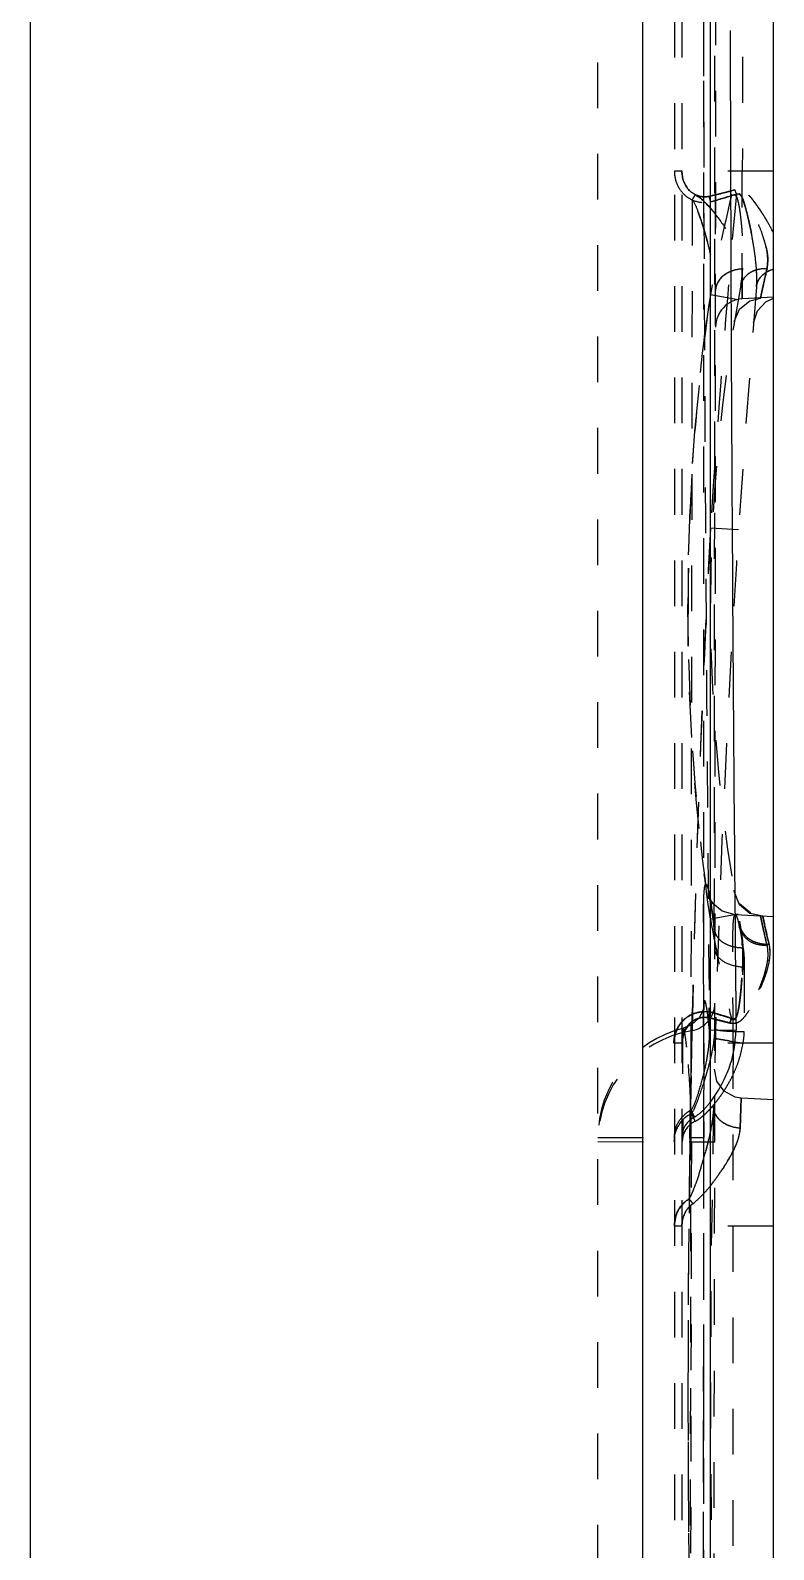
# Model space of a CAD drawing. Header units: millimetres. Extents: x 309 to 11345, y -1340 to 1318.
# Drawn here: x 10460.2 to 10486.8, y -451.2 to -396.9 of the extents above; entities that cross this region are included whole.
import ezdxf

# ---------------------------------------------------------------- set-up
doc = ezdxf.new("R2010")
doc.units = ezdxf.units.MM
doc.header["$LTSCALE"] = 16.335
doc.linetypes.add('HIDDEN', pattern=[0.2, 0.1, -0.1])
doc.layers.get('0').update_dxf_attribs({"linetype": 'CONTINUOUS'})
doc.layers.add('DEFAULT_2', color=8, linetype='HIDDEN')

msp = doc.modelspace()

# ---------------------------------------------------------------- linework, layer by layer
at = {"color": 7, "linetype": 'Continuous'}
for p, q in [((10482.11, -359.801), (10482.11, -644.179)), ((10484.551, -469.508), (10484.551, -362.762)), ((10486.804, -631.838), (10486.804, -372.142)), ((10460.219, -629.255), (10460.219, -374.725)), ((10485.459, -432.648), (10484.551, -432.656))]:
    msp.add_line(p, q, dxfattribs=at)
msp.add_arc((15150.999, -387.303), 4665.76, 180.118037, 180.556844, dxfattribs=at)
msp.add_open_spline([(10484.54, -435.216), (10484.68, -435.033), (10484.932, -434.643), (10485.227, -434.014), (10485.413, -433.341), (10485.444, -432.879), (10485.459, -432.648)], degree=3, knots=[0, 0, 0, 0, 0.249795, 0.499856, 0.749556, 1, 1, 1, 1], dxfattribs=at)
at = {"layer": 'DEFAULT_2', "color": 8, "linetype": 'HIDDEN'}
for p, q in [((10484.294, -369.322), (10484.294, -432.545)), ((10480.521, -631.649), (10480.521, -372.331)), ((10483.253, -376.654), (10483.253, -487.41)), ((10483.523, -376.654), (10483.523, -487.41)), ((10485.688, -391.332), (10485.684, -401.943)), ((10486.804, -401.943), (10483.253, -401.943)), ((10484.73, -407.471), (10484.729, -401.942)), ((10485.681, -406.515), (10485.684, -401.943)), ((10484.491, -402.849), (10484.543, -403.045)), ((10485.243, -402.664), (10485.295, -402.821)), ((10485.47, -402.761), (10485.417, -402.614)), ((10483.89, -402.974), (10483.739, -501.987)), ((10485.681, -405.441), (10485.681, -406.515)), ((10485.681, -405.444), (10485.681, -406.509)), ((10485.533, -406.55), (10484.543, -406.371)), ((10485.584, -406.884), (10485.949, -406.581)), ((10486.804, -406.456), (10485.681, -406.515)), ((10485.949, -406.581), (10486.337, -406.481)), ((10486.221, -406.939), (10486.529, -406.613)), ((10486.346, -406.436), (10486.337, -406.481)), ((10486.346, -406.436), (10486.337, -406.481)), ((10486.346, -406.436), (10486.337, -406.481)), ((10486.346, -406.436), (10486.337, -406.481)), ((10486.529, -406.613), (10486.804, -406.484)), ((10485.398, -407.318), (10485.584, -406.884)), ((10486.086, -407.367), (10486.221, -406.939)), ((10485.547, -414.77), (10484.543, -414.705)), ((10485.585, -428.174), (10485.385, -427.657)), ((10484.513, -427.919), (10484.491, -427.866)), ((10484.643, -428.129), (10484.513, -427.919)), ((10484.962, -428.395), (10484.643, -428.129)), ((10485.429, -428.527), (10484.962, -428.395)), ((10485.95, -428.475), (10485.585, -428.174)), ((10485.985, -428.466), (10485.587, -428.134)), ((10485.533, -428.505), (10484.543, -428.685)), ((10484.672, -429.02), (10484.669, -428.904)), ((10486.804, -428.599), (10485.429, -428.527)), ((10486.418, -428.579), (10485.95, -428.475)), ((10486.337, -428.575), (10486.393, -428.846)), ((10486.337, -428.575), (10486.393, -428.845)), ((10486.337, -428.575), (10486.393, -428.846)), ((10486.418, -428.579), (10486.473, -428.843)), ((10486.418, -428.579), (10486.473, -428.843)), ((10484.706, -429.743), (10484.706, -429.739)), ((10485.754, -430.4), (10485.75, -432.711)), ((10484.304, -431.673), (10484.303, -431.52)), ((10483.883, -432.53), (10483.898, -431.839)), ((10483.884, -432.536), (10483.899, -431.845)), ((10484.303, -431.884), (10484.305, -431.852)), ((10484.304, -431.872), (10484.304, -431.673)), ((10484.304, -431.958), (10484.304, -431.872)), ((10484.491, -432.207), (10484.543, -432.011)), ((10484.507, -432.542), (10484.501, -431.851)), ((10484.697, -436.634), (10484.703, -431.718)), ((10483.852, -434.031), (10483.881, -432.645)), ((10483.88, -432.635), (10483.883, -432.53)), ((10483.881, -432.645), (10483.884, -432.536)), ((10484.294, -432.546), (10484.294, -432.641)), ((10484.304, -433.112), (10484.305, -432.572)), ((10484.508, -432.657), (10484.507, -432.542)), ((10484.551, -432.656), (10484.508, -432.657)), ((10484.702, -432.612), (10484.699, -432.716)), ((10484.7, -432.704), (10484.702, -432.612)), ((10485.295, -432.234), (10485.243, -432.392)), ((10486.804, -433.113), (10483.235, -433.113)), ((10484.304, -433.112), (10484.302, -434.046)), ((10483.828, -435.347), (10483.852, -434.031)), ((10484.302, -434.209), (10484.3, -435.362)), ((10484.302, -434.046), (10484.302, -434.209)), ((10484.771, -434.476), (10484.685, -434.046)), ((10483.81, -436.483), (10483.831, -435.21)), ((10483.81, -436.474), (10483.828, -435.347)), ((10484.3, -435.362), (10484.299, -436.484)), ((10485.608, -436.152), (10485.638, -435.074)), ((10485.638, -435.074), (10485.608, -436.152)), ((10486.804, -435.135), (10485.638, -435.074)), ((10480.521, -436.482), (10484.308, -436.484)), ((10484.294, -452.085), (10484.308, -436.484)), ((10484.299, -436.484), (10484.298, -436.633)), ((10480.521, -436.632), (10484.703, -436.634)), ((10483.861, -436.632), (10483.739, -501.987)), ((10484.298, -436.633), (10484.294, -444.673)), ((10486.804, -439.649), (10483.253, -439.649)), ((10484.294, -559.307), (10484.294, -444.673)), ((10484.294, -444.673), (10484.294, -445.682)), ((10484.294, -445.682), (10484.295, -447.948)), ((10484.295, -447.948), (10484.297, -452.085))]:
    msp.add_line(p, q, dxfattribs=at)
for points in [[(10484.491, -427.866), (10484.489, -427.859), (10484.501, -427.904), (10484.526, -428.022), (10484.558, -428.203), (10484.596, -428.445), (10484.638, -428.744), (10484.672, -429.02)], [(10484.672, -429.02), (10484.705, -429.626), (10484.706, -429.739)], [(10484.305, -431.852), (10484.308, -431.813), (10484.306, -431.825), (10484.269, -431.959), (10484.137, -432.204), (10483.864, -432.456), (10483.576, -432.578)], [(10484.294, -432.48), (10484.295, -432.22), (10484.299, -432.022), (10484.303, -431.884)], [(10485.638, -435.074), (10485.424, -435.039), (10485.032, -434.83), (10484.771, -434.476)]]:
    msp.add_lwpolyline(points, dxfattribs=at)
for centre, radius, start, end in [((-26583.488, -382.373), 37068.225, 359.8151101, 359.9861527), ((14923.283, -388.214), 4438.997, 180.112315, 180.563241), ((10490.079, -406.619), 7.185, 147.7953, 149.5064), ((10490.05, -406.596), 7.148, 147.824, 149.5425), ((10490.278, -406.735), 7.415, 147.8533, 149.5036), ((10961.213, -445.682), 477.675, 174.8448, 176.28175), ((10545.942, -417.528), 62.404, 166.36895, 169.7007), ((10471.911, -406.926), 14.365, 9.9354, 10.5129), ((10474.071, -406.559), 12.174, 7.8314, 9.9848), ((10482.392, -405.631), 4.255, 13.5343, 17.9315), ((10530.491, -415.664), 45.1, 166.8895, 167.7459), ((10530.435, -415.652), 45.043, 166.8883, 167.7463), ((10530.344, -415.633), 44.95, 166.8853, 167.7451), ((10530.203, -415.603), 44.806, 166.8821, 167.7457), ((10545.942, -417.528), 61.398, 169.1973, 190.8027), ((10961.213, -445.682), 476.67, 175.23506, 184.76493), ((10486.263, -406.162), 0.649, 149.1108, 154.6641), ((10485.735, -407.519), 1.005, 93.0997, 179.9611), ((11081.253, -445.682), 597.513, 177.028242, 182.971758), ((11073.953, -445.47), 590.212, 177.012021, 179.340493), ((11054.669, -444.75), 570.917, 176.98336, 178.70421), ((11072.937, -445.396), 589.194, 177.014043, 178.682083), ((10475.698, -429.526), 8.974, 9.8088, 10.2765), ((10474.3, -429.768), 10.393, 9.5059, 9.8127), ((10562.295, -428.996), 78.001, 179.85415, 180.00303), ((10545.942, -417.528), 62.404, 190.2993, 193.63106), ((10460.36, -431.811), 24.483, 6.8209, 7.5316), ((10479.764, -430.22), 5.952, 11.7186, 12.8086), ((10518.883, -421.935), 33.217, 192.0082, 192.2214), ((10518.825, -421.946), 33.158, 192.0092, 192.2225), ((10518.689, -421.976), 33.019, 192.0085, 192.2218), ((10524.593, -420.637), 38.994, 192.1479, 193.2647), ((10524.544, -420.648), 38.943, 192.1473, 193.2661), ((10759.288, -428.641), 274.994, 180.07495, 180.29044), ((10485.359, -428.914), 0.695, 198.8699, 205.8628), ((10485.393, -428.897), 0.733, 205.8995, 217.6319), ((10485.417, -428.878), 0.764, 217.6732, 232.0681), ((10528.068, -419.937), 42.616, 192.2327, 193.1361), ((10527.975, -419.956), 42.522, 192.2338, 193.1391), ((10527.864, -419.98), 42.408, 192.2332, 193.1416), ((9907.752, -433.122), 576.553, 0.159278, 0.30687), ((10483.698, -431.676), 1.005, 279.6795, 359.9238), ((10484.332, -433.057), 1.067, 78.5911, 103.7805), ((10479.022, -451.892), 20.644, 73.8885, 74.4867), ((10480.297, -447.725), 16.288, 74.1305, 74.8877), ((10479.123, -451.714), 20.435, 74.0168, 74.6199), ((10479.735, -449.615), 18.249, 73.0672, 74.0481), ((10481.09, -444.946), 13.398, 72.8065, 74.1446), ((10479.653, -449.743), 18.404, 72.953, 73.9198), ((10480.434, -447.167), 15.712, 71.9851, 72.9215), ((10480.504, -447.061), 15.582, 72.0898, 73.036), ((10481.928, -442.241), 10.566, 71.4296, 72.8112), ((10484.543, -436.482), 4.022, 103.9116, 180), ((10484.543, -436.632), 4.022, 99.6795, 180), ((11087.135, -445.605), 603.394, 178.768361, 179.012901), ((10479.883, -453.118), 21.404, 77.262, 77.584), ((10480.25, -451.357), 19.605, 77.1707, 77.5243), ((10480.265, -451.137), 19.396, 77.0658, 77.4154), ((10480.504, -450.374), 18.591, 76.8159, 77.2637), ((10480.567, -449.965), 18.178, 76.7155, 77.1716), ((10480.571, -449.803), 18.027, 76.6145, 77.0667), ((10481.565, -445.913), 14.006, 74.8059, 76.8771), ((10481.19, -447.366), 15.505, 74.8769, 76.7474), ((10481.191, -447.238), 15.389, 74.7334, 76.6473), ((10504.238, -314.977), 119.58, 260.85204, 261.08605), ((19003.449, -446.046), 8518.107, 179.9130068, 180.0820906), ((10469.347, -429.786), 15.694, 342.4032, 343.3807), ((10480.881, -432.104), 4.955, 330.0646, 333.9135), ((10481.219, -432.269), 4.579, 333.9052, 338.5133), ((10480.666, -431.989), 5.199, 320.9875, 326.9903), ((10480.642, -431.967), 5.231, 326.94, 330.0778), ((10481.862, -433.018), 3.62, 314.7331, 318.0714), ((10481.3, -432.507), 4.38, 318.017, 320.0401), ((10481.016, -432.268), 4.751, 320.0267, 320.9463), ((10484.339, -436.625), 1.1, 115.6631, 180.0243), ((10484.339, -436.481), 0.816, 116.8854, 179.9599), ((10484.39, -436.545), 1.169, 117.4864, 128.8877), ((10501.362, -426.933), 19.5, 206.0903, 206.3542), ((10503.87, -426.385), 22.041, 204.8088, 205.038), ((10502.747, -426.247), 21.046, 206.3544, 206.8505), ((10504.384, -426.147), 22.607, 205.0349, 205.3211), ((10504.432, -426.123), 22.661, 205.3239, 205.583), ((10482.766, -433.958), 2.315, 310.4734, 311.7764), ((10482.468, -433.629), 2.76, 311.8339, 314.7269), ((11091.195, -445.678), 607.454, 179.132705, 180.000353), ((11075.416, -445.588), 591.676, 179.117399, 179.330681), ((10469.042, -432.87), 15.869, 344.174, 344.7993), ((10465.283, -431.796), 19.779, 343.0244, 344.1493), ((10480.838, -435.284), 4.722, 321.8484, 323.3774), ((10474.156, -430.278), 13.071, 323.238, 325.6359), ((10489.084, -434.562), 6.713, 217.806, 219.69), ((11091.024, -445.678), 607.284, 180.000368, 180.604518)]:
    msp.add_arc(centre, radius, start, end, dxfattribs=at)
for points, knots in [([(10484.694, -394.562), (10484.693, -397.415), (10484.689, -408.862), (10484.679, -420.309), (10484.669, -428.904)], [0, 0, 0, 0, 0.24918, 1, 1, 1, 1]), ([(10483.253, -401.943), (10483.253, -402.105), (10483.317, -402.431), (10483.608, -402.836), (10484.05, -403.069), (10484.385, -403.077), (10484.543, -403.045)], [0, 0, 0, 0, 0.251334, 0.500139, 0.748867, 1, 1, 1, 1]), ([(10483.253, -401.943), (10483.253, -402.105), (10483.317, -402.431), (10483.608, -402.836), (10484.05, -403.069), (10484.385, -403.077), (10484.543, -403.045)], [0, 0, 0, 0, 0.251334, 0.500138, 0.748868, 1, 1, 1, 1]), ([(10483.253, -401.943), (10483.253, -402.105), (10483.317, -402.431), (10483.608, -402.836), (10484.05, -403.069), (10484.385, -403.077), (10484.543, -403.045)], [0, 0, 0, 0, 0.251379, 0.500116, 0.748793, 1, 1, 1, 1]), ([(10483.253, -401.943), (10483.253, -402.105), (10483.317, -402.431), (10483.608, -402.836), (10484.05, -403.069), (10484.385, -403.077), (10484.543, -403.045)], [0, 0, 0, 0, 0.251436, 0.500158, 0.748837, 1, 1, 1, 1]), ([(10484.491, -402.849), (10484.367, -402.876), (10484.101, -402.858), (10483.657, -402.593), (10483.523, -402.189), (10483.523, -401.943)], [0, 0, 0, 0, 0.2539, 0.506393, 1, 1, 1, 1]), ([(10483.523, -401.943), (10483.523, -402.189), (10483.657, -402.593), (10484.101, -402.858), (10484.367, -402.876), (10484.491, -402.849)], [0, 0, 0, 0, 0.493533, 0.746077, 1, 1, 1, 1]), ([(10483.523, -401.943), (10483.523, -402.189), (10483.657, -402.594), (10484.101, -402.857), (10484.367, -402.876), (10484.491, -402.849)], [0, 0, 0, 0, 0.493585, 0.746274, 1, 1, 1, 1]), ([(10483.523, -401.943), (10483.523, -402.189), (10483.657, -402.594), (10484.101, -402.857), (10484.367, -402.876), (10484.491, -402.849)], [0, 0, 0, 0, 0.493585, 0.746274, 1, 1, 1, 1]), ([(10484, -402.789), (10484.258, -402.94), (10484.66, -403.388), (10485.079, -403.97), (10485.357, -404.445), (10485.53, -404.783), (10485.639, -405.116), (10485.668, -405.337), (10485.681, -405.441)], [0, 0, 0, 0, 0.279244, 0.547418, 0.67378, 0.792901, 0.901754, 1, 1, 1, 1]), ([(10484.553, -403.284), (10484.432, -403.143), (10484.263, -402.957), (10484.055, -402.82), (10484, -402.789)], [0, 0, 0, 0, 0.747441, 1, 1, 1, 1]), ([(10484.554, -403.285), (10484.514, -403.238), (10484.351, -403.052), (10484.164, -402.878), (10484, -402.789)], [0, 0, 0, 0, 0.247974, 1, 1, 1, 1]), ([(10486.566, -405.434), (10486.581, -405.327), (10486.605, -405.1), (10486.563, -404.744), (10486.461, -404.37), (10486.323, -403.979), (10486.149, -403.58), (10485.981, -403.246), (10485.821, -402.984), (10485.682, -402.799), (10485.49, -402.64), (10485.321, -402.649), (10485.243, -402.664)], [0, 0, 0, 0, 0.097782, 0.205303, 0.322737, 0.448237, 0.580187, 0.716912, 0.786642, 0.857125, 0.928064, 1, 1, 1, 1]), ([(10486.566, -405.434), (10486.581, -405.327), (10486.605, -405.1), (10486.563, -404.744), (10486.461, -404.37), (10486.323, -403.979), (10486.149, -403.58), (10485.981, -403.246), (10485.821, -402.984), (10485.682, -402.799), (10485.49, -402.64), (10485.321, -402.649), (10485.243, -402.664)], [0, 0, 0, 0, 0.097782, 0.205303, 0.322737, 0.448237, 0.580188, 0.716912, 0.786642, 0.857125, 0.928065, 1, 1, 1, 1]), ([(10485.295, -402.821), (10485.317, -402.804), (10485.367, -402.78), (10485.45, -402.81), (10485.491, -402.893), (10485.53, -403.024), (10485.568, -403.205), (10485.601, -403.427), (10485.628, -403.652), (10485.659, -403.955), (10485.687, -404.331), (10485.708, -404.777), (10485.711, -405.34), (10485.682, -405.756), (10485.631, -406.02)], [0, 0, 0, 0, 0.024018, 0.045028, 0.070681, 0.101907, 0.166933, 0.233016, 0.300236, 0.367894, 0.502104, 0.633889, 0.761877, 1, 1, 1, 1]), ([(10486.804, -404.165), (10486.727, -404.01), (10486.556, -403.699), (10486.318, -403.321), (10486.102, -403.023), (10485.923, -402.81), (10485.744, -402.648), (10485.56, -402.589), (10485.463, -402.601), (10485.417, -402.614)], [0, 0, 0, 0, 0.237594, 0.485689, 0.61256, 0.740774, 0.869755, 0.93487, 1, 1, 1, 1]), ([(10486.804, -404.164), (10486.724, -404.011), (10486.559, -403.7), (10486.321, -403.325), (10486.102, -403.034), (10485.943, -402.804), (10485.704, -402.64), (10485.512, -402.609), (10485.417, -402.614)], [0, 0, 0, 0, 0.237589, 0.485513, 0.612226, 0.740602, 0.86976, 1, 1, 1, 1]), ([(10486.035, -404.305), (10486.009, -404.164), (10485.952, -403.88), (10485.871, -403.527), (10485.806, -403.28), (10485.765, -403.14), (10485.731, -403.035), (10485.693, -402.932), (10485.655, -402.847), (10485.614, -402.786), (10485.578, -402.743), (10485.518, -402.73), (10485.485, -402.75), (10485.47, -402.761)], [0, 0, 0, 0, 0.247029, 0.496454, 0.621855, 0.684694, 0.747613, 0.810586, 0.873568, 0.905167, 0.936786, 0.968322, 1, 1, 1, 1]), ([(10486.035, -404.305), (10486.009, -404.164), (10485.952, -403.88), (10485.871, -403.527), (10485.806, -403.28), (10485.765, -403.14), (10485.731, -403.035), (10485.693, -402.932), (10485.655, -402.847), (10485.614, -402.786), (10485.578, -402.743), (10485.518, -402.73), (10485.485, -402.75), (10485.47, -402.761)], [0, 0, 0, 0, 0.247029, 0.496454, 0.621855, 0.684694, 0.747613, 0.810586, 0.873568, 0.905167, 0.936786, 0.968322, 1, 1, 1, 1]), ([(10485.47, -402.761), (10485.507, -402.753), (10485.593, -402.763), (10485.666, -402.86), (10485.712, -402.964), (10485.758, -403.109), (10485.808, -403.293), (10485.885, -403.586), (10485.968, -403.953), (10486.081, -404.534), (10486.186, -405.242), (10486.214, -405.812), (10486.191, -406.086)], [0, 0, 0, 0, 0.032589, 0.065264, 0.097817, 0.13037, 0.195416, 0.260215, 0.389013, 0.516469, 0.76513, 1, 1, 1, 1]), ([(10483.89, -402.973), (10483.975, -403.079), (10484.083, -403.346), (10484.227, -403.747), (10484.355, -404.167), (10484.506, -404.721), (10484.658, -405.39), (10484.726, -405.928), (10484.728, -406.185)], [0, 0, 0, 0, 0.121775, 0.252702, 0.384457, 0.515488, 0.768686, 1, 1, 1, 1]), ([(10484.554, -404.947), (10484.516, -404.776), (10484.431, -404.434), (10484.285, -403.925), (10484.143, -403.505), (10484.019, -403.185), (10483.941, -403.035), (10483.89, -402.974)], [0, 0, 0, 0, 0.250755, 0.505883, 0.760372, 0.88598, 1, 1, 1, 1]), ([(10486.529, -404.635), (10486.537, -404.667), (10486.564, -404.79), (10486.584, -404.915), (10486.591, -405.009)], [0, 0, 0, 0, 0.258933, 1, 1, 1, 1]), ([(10486.591, -405.009), (10486.593, -405.046), (10486.597, -405.188), (10486.582, -405.33), (10486.566, -405.434)], [0, 0, 0, 0, 0.261958, 1, 1, 1, 1]), ([(10486.591, -405.009), (10486.593, -405.046), (10486.597, -405.188), (10486.582, -405.33), (10486.566, -405.434)], [0, 0, 0, 0, 0.261958, 1, 1, 1, 1]), ([(10486.591, -405.009), (10486.593, -405.046), (10486.597, -405.188), (10486.582, -405.33), (10486.566, -405.434)], [0, 0, 0, 0, 0.261958, 1, 1, 1, 1]), ([(10486.591, -405.009), (10486.593, -405.046), (10486.597, -405.188), (10486.582, -405.33), (10486.566, -405.434)], [0, 0, 0, 0, 0.261958, 1, 1, 1, 1]), ([(10485.681, -405.444), (10485.553, -405.449), (10485.303, -405.504), (10484.906, -405.705), (10484.729, -406.022), (10484.729, -406.212)], [0, 0, 0, 0, 0.290692, 0.569109, 1, 1, 1, 1]), ([(10485.212, -405.558), (10485.176, -405.575), (10485.044, -405.643), (10484.926, -405.743), (10484.862, -405.83)], [0, 0, 0, 0, 0.269243, 1, 1, 1, 1]), ([(10485.631, -406.02), (10485.64, -405.972), (10485.674, -405.772), (10485.691, -405.57), (10485.699, -405.416)], [0, 0, 0, 0, 0.240902, 1, 1, 1, 1]), ([(10486.566, -405.434), (10486.449, -405.43), (10486.221, -405.457), (10485.851, -405.604), (10485.663, -405.855), (10485.631, -406.02)], [0, 0, 0, 0, 0.297433, 0.573528, 1, 1, 1, 1]), ([(10486.138, -405.496), (10486.046, -405.527), (10485.877, -405.612), (10485.751, -405.754), (10485.706, -405.829)], [0, 0, 0, 0, 0.524188, 1, 1, 1, 1]), ([(10486.191, -406.086), (10486.195, -406.034), (10486.207, -405.819), (10486.2, -405.603), (10486.189, -405.441)], [0, 0, 0, 0, 0.243976, 1, 1, 1, 1]), ([(10486.191, -406.086), (10486.202, -405.953), (10486.344, -405.651), (10486.634, -405.494), (10486.804, -405.445)], [0, 0, 0, 0, 0.430441, 1, 1, 1, 1]), ([(10486.191, -406.086), (10486.202, -405.946), (10486.351, -405.644), (10486.641, -405.492), (10486.804, -405.445)], [0, 0, 0, 0, 0.453612, 1, 1, 1, 1]), ([(10486.284, -405.812), (10486.296, -405.791), (10486.356, -405.705), (10486.434, -405.634), (10486.499, -405.589)], [0, 0, 0, 0, 0.238006, 1, 1, 1, 1]), ([(10486.337, -406.481), (10486.331, -406.504), (10486.376, -406.302), (10486.409, -406.117), (10486.507, -405.691), (10486.566, -405.434)], [0, 0, 0, 0, 0.066711, 0.261223, 1, 1, 1, 1]), ([(10486.337, -406.481), (10486.344, -406.458), (10486.357, -406.365), (10486.404, -406.165), (10486.472, -405.839), (10486.532, -405.582), (10486.566, -405.434)], [0, 0, 0, 0, 0.066789, 0.26132, 0.575182, 1, 1, 1, 1]), ([(10486.337, -406.481), (10486.341, -406.476), (10486.338, -406.449), (10486.356, -406.401), (10486.37, -406.313), (10486.396, -406.196), (10486.428, -406.047), (10486.485, -405.789), (10486.532, -405.582), (10486.566, -405.434)], [0, 0, 0, 0, 0.016859, 0.066729, 0.14855, 0.261265, 0.40382, 0.575162, 1, 1, 1, 1]), ([(10486.337, -406.481), (10486.337, -406.457), (10486.355, -406.406), (10486.37, -406.314), (10486.409, -406.136), (10486.473, -405.839), (10486.532, -405.582), (10486.566, -405.434)], [0, 0, 0, 0, 0.066737, 0.148512, 0.261173, 0.575014, 1, 1, 1, 1]), ([(10484.862, -405.83), (10484.84, -405.861), (10484.768, -405.976), (10484.729, -406.114), (10484.729, -406.212)], [0, 0, 0, 0, 0.27501, 1, 1, 1, 1]), ([(10484.862, -405.83), (10484.84, -405.861), (10484.768, -405.976), (10484.729, -406.114), (10484.729, -406.212)], [0, 0, 0, 0, 0.27501, 1, 1, 1, 1]), ([(10486.191, -406.086), (10486.193, -406.063), (10486.207, -405.967), (10486.245, -405.875), (10486.284, -405.812)], [0, 0, 0, 0, 0.237296, 1, 1, 1, 1]), ([(10486.418, -406.092), (10486.41, -406.13), (10486.385, -406.245), (10486.361, -406.36), (10486.346, -406.436)], [0, 0, 0, 0, 0.33872, 1, 1, 1, 1]), ([(10486.418, -406.092), (10486.41, -406.131), (10486.385, -406.245), (10486.361, -406.36), (10486.346, -406.436)], [0, 0, 0, 0, 0.338598, 1, 1, 1, 1]), ([(10486.418, -406.092), (10486.41, -406.131), (10486.385, -406.245), (10486.361, -406.36), (10486.346, -406.436)], [0, 0, 0, 0, 0.338629, 1, 1, 1, 1]), ([(10484.543, -406.371), (10483.995, -410.059), (10483.486, -417.528), (10483.995, -424.997), (10484.543, -428.685)], [0, 0, 0, 0, 0.5, 1, 1, 1, 1]), ([(10484.543, -428.685), (10483.995, -424.997), (10483.486, -417.528), (10483.995, -410.059), (10484.543, -406.371)], [0, 0, 0, 0, 0.5, 1, 1, 1, 1]), ([(10484.543, -428.685), (10483.993, -424.997), (10483.615, -419.388), (10483.869, -411.931), (10484.264, -408.215), (10484.543, -406.371)], [0, 0, 0, 0, 0.499828, 0.749939, 1, 1, 1, 1]), ([(10484.543, -406.371), (10484.263, -408.215), (10483.87, -411.931), (10483.615, -419.388), (10483.994, -424.997), (10484.543, -428.685)], [0, 0, 0, 0, 0.25006, 0.500173, 1, 1, 1, 1]), ([(10484.308, -427.921), (10484.31, -427.85), (10484.316, -427.727), (10484.329, -427.586), (10484.343, -427.503), (10484.354, -427.465), (10484.363, -427.438), (10484.391, -427.422), (10484.425, -427.486), (10484.452, -427.57), (10484.492, -427.732), (10484.515, -427.853), (10484.528, -427.925)], [0, 0, 0, 0, 0.208546, 0.359381, 0.412909, 0.45192, 0.477156, 0.491956, 0.534818, 0.632278, 0.787618, 1, 1, 1, 1]), ([(10484.294, -428.798), (10484.295, -428.712), (10484.296, -428.42), (10484.3, -428.128), (10484.308, -427.921)], [0, 0, 0, 0, 0.29263, 1, 1, 1, 1]), ([(10484.55, -428.052), (10484.557, -428.093), (10484.587, -428.276), (10484.613, -428.46), (10484.631, -428.602)], [0, 0, 0, 0, 0.22333, 1, 1, 1, 1]), ([(10484.706, -429.739), (10484.706, -429.665), (10484.704, -429.386), (10484.691, -429.107), (10484.669, -428.903)], [0, 0, 0, 0, 0.264523, 1, 1, 1, 1]), ([(10485.611, -428.928), (10485.662, -429.198), (10485.702, -429.768), (10485.686, -430.467), (10485.645, -431.083), (10485.606, -431.524), (10485.494, -432.389), (10485.293, -432.225)], [0, 0, 0, 0, 0.245096, 0.503029, 0.63516, 0.768738, 1, 1, 1, 1]), ([(10485.611, -428.928), (10485.662, -429.198), (10485.702, -429.768), (10485.686, -430.467), (10485.645, -431.083), (10485.606, -431.524), (10485.494, -432.389), (10485.293, -432.225)], [0, 0, 0, 0, 0.245096, 0.503029, 0.63516, 0.768738, 1, 1, 1, 1]), ([(10485.611, -428.928), (10485.662, -429.198), (10485.702, -429.768), (10485.686, -430.467), (10485.645, -431.083), (10485.606, -431.524), (10485.494, -432.39), (10485.293, -432.225)], [0, 0, 0, 0, 0.245058, 0.502949, 0.635058, 0.768615, 1, 1, 1, 1]), ([(10485.611, -428.928), (10485.662, -429.198), (10485.702, -429.768), (10485.686, -430.467), (10485.645, -431.083), (10485.606, -431.524), (10485.494, -432.39), (10485.293, -432.225)], [0, 0, 0, 0, 0.245058, 0.502949, 0.635059, 0.768616, 1, 1, 1, 1]), ([(10485.352, -433.113), (10485.353, -432.814), (10485.353, -432.227), (10485.349, -431.376), (10485.345, -430.592), (10485.342, -429.906), (10485.343, -429.344), (10485.352, -428.962), (10485.367, -428.736), (10485.384, -428.626), (10485.396, -428.562), (10485.419, -428.528), (10485.429, -428.529)], [0, 0, 0, 0, 0.195158, 0.382707, 0.555365, 0.706306, 0.830228, 0.922185, 0.954852, 0.978448, 0.99311, 1, 1, 1, 1]), ([(10485.429, -428.529), (10485.442, -428.529), (10485.469, -428.566), (10485.496, -428.635), (10485.533, -428.754), (10485.555, -428.847), (10485.568, -428.901)], [0, 0, 0, 0, 0.092152, 0.285284, 0.588809, 1, 1, 1, 1]), ([(10486.64, -429.585), (10486.52, -429.589), (10486.281, -429.562), (10485.871, -429.408), (10485.648, -429.123), (10485.611, -428.928)], [0, 0, 0, 0, 0.274253, 0.543989, 1, 1, 1, 1]), ([(10486.64, -429.585), (10486.52, -429.589), (10486.281, -429.562), (10485.871, -429.408), (10485.648, -429.123), (10485.611, -428.928)], [0, 0, 0, 0, 0.274254, 0.54399, 1, 1, 1, 1]), ([(10485.685, -429.635), (10485.682, -429.573), (10485.67, -429.337), (10485.643, -429.1), (10485.611, -428.928)], [0, 0, 0, 0, 0.259984, 1, 1, 1, 1]), ([(10485.685, -429.635), (10485.682, -429.573), (10485.67, -429.337), (10485.643, -429.1), (10485.611, -428.928)], [0, 0, 0, 0, 0.259983, 1, 1, 1, 1]), ([(10485.685, -429.635), (10485.682, -429.573), (10485.67, -429.337), (10485.643, -429.1), (10485.611, -428.928)], [0, 0, 0, 0, 0.259984, 1, 1, 1, 1]), ([(10486.566, -429.622), (10486.532, -429.474), (10486.474, -429.217), (10486.4, -428.891), (10486.363, -428.689), (10486.339, -428.599), (10486.337, -428.575)], [0, 0, 0, 0, 0.424838, 0.738731, 0.933267, 1, 1, 1, 1]), ([(10486.566, -429.622), (10486.532, -429.474), (10486.473, -429.217), (10486.403, -428.891), (10486.358, -428.69), (10486.343, -428.598), (10486.337, -428.575)], [0, 0, 0, 0, 0.424877, 0.738768, 0.933283, 1, 1, 1, 1]), ([(10486.64, -429.585), (10486.606, -429.442), (10486.56, -429.243), (10486.506, -428.995), (10486.474, -428.852), (10486.451, -428.739), (10486.431, -428.657), (10486.427, -428.607), (10486.416, -428.585), (10486.418, -428.579)], [0, 0, 0, 0, 0.425606, 0.596971, 0.739399, 0.851905, 0.933501, 0.983197, 1, 1, 1, 1]), ([(10486.64, -429.585), (10486.606, -429.442), (10486.549, -429.195), (10486.482, -428.882), (10486.438, -428.69), (10486.423, -428.601), (10486.418, -428.579)], [0, 0, 0, 0, 0.425374, 0.739209, 0.933449, 1, 1, 1, 1]), ([(10485.295, -429.652), (10485.263, -429.643), (10485.141, -429.601), (10485.024, -429.539), (10484.948, -429.48)], [0, 0, 0, 0, 0.258876, 1, 1, 1, 1]), ([(10485.631, -429.036), (10485.682, -429.3), (10485.711, -429.716), (10485.708, -430.279), (10485.687, -430.724), (10485.659, -431.101), (10485.628, -431.403), (10485.601, -431.629), (10485.568, -431.851), (10485.53, -432.031), (10485.491, -432.162), (10485.45, -432.245), (10485.367, -432.276), (10485.317, -432.251), (10485.295, -432.235)], [0, 0, 0, 0, 0.238147, 0.366149, 0.497948, 0.632171, 0.699832, 0.767062, 0.833162, 0.898176, 0.929388, 0.955045, 0.976021, 1, 1, 1, 1]), ([(10485.295, -432.235), (10485.317, -432.252), (10485.367, -432.277), (10485.45, -432.245), (10485.491, -432.163), (10485.519, -432.067), (10485.545, -431.961), (10485.573, -431.815), (10485.601, -431.629), (10485.628, -431.404), (10485.658, -431.101), (10485.687, -430.724), (10485.708, -430.279), (10485.711, -429.716), (10485.682, -429.3), (10485.631, -429.036)], [0, 0, 0, 0, 0.024117, 0.045127, 0.070784, 0.101966, 0.134361, 0.166978, 0.233076, 0.300294, 0.367938, 0.502134, 0.633907, 0.761885, 1, 1, 1, 1]), ([(10485.592, -429.011), (10485.602, -429.061), (10485.648, -429.293), (10485.685, -429.527), (10485.712, -429.712)], [0, 0, 0, 0, 0.212982, 1, 1, 1, 1]), ([(10486.566, -429.622), (10486.458, -429.626), (10486.241, -429.603), (10485.869, -429.467), (10485.665, -429.211), (10485.631, -429.036)], [0, 0, 0, 0, 0.275573, 0.545909, 1, 1, 1, 1]), ([(10486.566, -429.622), (10486.458, -429.626), (10486.241, -429.603), (10485.869, -429.467), (10485.665, -429.211), (10485.631, -429.036)], [0, 0, 0, 0, 0.275571, 0.545904, 1, 1, 1, 1]), ([(10485.703, -429.717), (10485.7, -429.658), (10485.688, -429.429), (10485.663, -429.202), (10485.631, -429.036)], [0, 0, 0, 0, 0.259598, 1, 1, 1, 1]), ([(10486.171, -429.513), (10486.074, -429.479), (10485.898, -429.393), (10485.762, -429.25), (10485.713, -429.175)], [0, 0, 0, 0, 0.534204, 1, 1, 1, 1]), ([(10486.171, -429.513), (10486.074, -429.479), (10485.898, -429.393), (10485.762, -429.25), (10485.713, -429.175)], [0, 0, 0, 0, 0.534204, 1, 1, 1, 1]), ([(10484.807, -430.013), (10484.791, -429.992), (10484.738, -429.911), (10484.706, -429.813), (10484.706, -429.743)], [0, 0, 0, 0, 0.276802, 1, 1, 1, 1]), ([(10485.754, -430.4), (10485.566, -430.394), (10485.219, -430.332), (10484.903, -430.141), (10484.807, -430.013)], [0, 0, 0, 0, 0.540516, 1, 1, 1, 1]), ([(10486.64, -429.585), (10486.692, -429.808), (10486.641, -430.329), (10486.422, -430.944), (10486.182, -431.473), (10486.002, -431.813), (10485.833, -432.08), (10485.686, -432.268), (10485.487, -432.422), (10485.313, -432.418), (10485.235, -432.397)], [0, 0, 0, 0, 0.202973, 0.446348, 0.579032, 0.716605, 0.78678, 0.857648, 0.928749, 1, 1, 1, 1]), ([(10486.64, -429.585), (10486.655, -429.693), (10486.679, -429.923), (10486.628, -430.286), (10486.518, -430.666), (10486.368, -431.064), (10486.183, -431.471), (10486.004, -431.811), (10485.834, -432.077), (10485.688, -432.265), (10485.488, -432.422), (10485.315, -432.414), (10485.235, -432.397)], [0, 0, 0, 0, 0.096693, 0.203647, 0.32096, 0.446679, 0.579004, 0.716197, 0.786214, 0.856816, 0.928186, 1, 1, 1, 1]), ([(10486.566, -429.622), (10486.583, -429.728), (10486.608, -429.956), (10486.543, -430.45), (10486.373, -430.958), (10486.149, -431.476), (10485.981, -431.811), (10485.818, -432.071), (10485.683, -432.26), (10485.489, -432.413), (10485.319, -432.412), (10485.243, -432.392)], [0, 0, 0, 0, 0.097833, 0.205458, 0.448271, 0.580303, 0.717123, 0.786901, 0.857371, 0.928552, 1, 1, 1, 1]), ([(10485.712, -429.712), (10485.678, -429.712), (10485.537, -429.709), (10485.397, -429.683), (10485.295, -429.652)], [0, 0, 0, 0, 0.242848, 1, 1, 1, 1]), ([(10485.299, -432.23), (10485.33, -432.252), (10485.428, -432.278), (10485.5, -432.129), (10485.532, -431.979), (10485.566, -431.802), (10485.589, -431.623), (10485.618, -431.378), (10485.646, -431.071), (10485.671, -430.704), (10485.692, -430.226), (10485.694, -429.869), (10485.685, -429.635)], [0, 0, 0, 0, 0.040109, 0.087332, 0.150244, 0.2148, 0.280337, 0.346855, 0.48106, 0.614305, 0.7458, 1, 1, 1, 1]), ([(10485.299, -432.23), (10485.33, -432.252), (10485.428, -432.278), (10485.5, -432.129), (10485.532, -431.979), (10485.566, -431.802), (10485.589, -431.623), (10485.618, -431.378), (10485.646, -431.071), (10485.671, -430.704), (10485.692, -430.226), (10485.694, -429.869), (10485.685, -429.635)], [0, 0, 0, 0, 0.040109, 0.087333, 0.150244, 0.2148, 0.280337, 0.346856, 0.48106, 0.614305, 0.7458, 1, 1, 1, 1]), ([(10485.299, -432.23), (10485.33, -432.252), (10485.428, -432.278), (10485.5, -432.129), (10485.532, -431.979), (10485.566, -431.802), (10485.589, -431.623), (10485.618, -431.378), (10485.646, -431.071), (10485.671, -430.704), (10485.692, -430.226), (10485.694, -429.869), (10485.685, -429.635)], [0, 0, 0, 0, 0.040108, 0.08733, 0.150242, 0.214798, 0.280335, 0.346854, 0.481059, 0.614304, 0.7458, 1, 1, 1, 1]), ([(10485.712, -429.712), (10485.72, -429.765), (10485.748, -429.994), (10485.755, -430.224), (10485.754, -430.4)], [0, 0, 0, 0, 0.234549, 1, 1, 1, 1]), ([(10486.566, -429.622), (10486.591, -429.784), (10486.607, -430.044), (10486.539, -430.391), (10486.436, -430.775), (10486.247, -431.27), (10486.06, -431.66), (10485.951, -431.853)], [0, 0, 0, 0, 0.209456, 0.326164, 0.450169, 0.716255, 1, 1, 1, 1]), ([(10486.566, -429.622), (10486.591, -429.784), (10486.607, -430.044), (10486.539, -430.391), (10486.436, -430.775), (10486.247, -431.27), (10486.06, -431.66), (10485.951, -431.853)], [0, 0, 0, 0, 0.209456, 0.326164, 0.450169, 0.716255, 1, 1, 1, 1]), ([(10484.508, -432.657), (10484.494, -432.509), (10484.471, -432.302), (10484.439, -432.045), (10484.417, -431.895), (10484.397, -431.777), (10484.38, -431.686), (10484.362, -431.635), (10484.353, -431.598), (10484.335, -431.598), (10484.33, -431.61), (10484.325, -431.626), (10484.317, -431.664), (10484.31, -431.732), (10484.304, -431.836), (10484.299, -431.972), (10484.295, -432.211), (10484.294, -432.405), (10484.294, -432.543)], [0, 0, 0, 0, 0.218615, 0.307804, 0.382546, 0.442211, 0.486543, 0.515427, 0.529248, 0.532545, 0.53771, 0.546329, 0.558707, 0.59499, 0.646701, 0.713586, 0.795131, 1, 1, 1, 1]), ([(10483.235, -433.113), (10483.235, -432.949), (10483.301, -432.619), (10483.597, -432.211), (10484.044, -431.977), (10484.383, -431.969), (10484.543, -432)], [0, 0, 0, 0, 0.251381, 0.500028, 0.748702, 1, 1, 1, 1]), ([(10483.235, -433.113), (10483.235, -432.949), (10483.301, -432.619), (10483.597, -432.211), (10484.044, -431.977), (10484.383, -431.969), (10484.543, -432)], [0, 0, 0, 0, 0.251424, 0.500065, 0.748743, 1, 1, 1, 1]), ([(10483.253, -433.113), (10483.253, -432.951), (10483.317, -432.625), (10483.608, -432.22), (10484.049, -431.987), (10484.383, -431.979), (10484.541, -432.01)], [0, 0, 0, 0, 0.251644, 0.50064, 0.749577, 1, 1, 1, 1]), ([(10483.253, -433.113), (10483.253, -432.951), (10483.317, -432.625), (10483.608, -432.22), (10484.049, -431.987), (10484.383, -431.979), (10484.541, -432.01)], [0, 0, 0, 0, 0.251702, 0.500688, 0.749631, 1, 1, 1, 1]), ([(10484.491, -432.207), (10484.367, -432.18), (10484.101, -432.199), (10483.657, -432.462), (10483.523, -432.867), (10483.523, -433.113)], [0, 0, 0, 0, 0.25376, 0.506507, 1, 1, 1, 1]), ([(10484.485, -432.214), (10484.364, -432.188), (10484.102, -432.207), (10483.666, -432.471), (10483.537, -432.87), (10483.537, -433.113)], [0, 0, 0, 0, 0.253219, 0.505758, 1, 1, 1, 1]), ([(10484.297, -432.192), (10484.149, -432.201), (10483.854, -432.308), (10483.666, -432.555), (10483.608, -432.689)], [0, 0, 0, 0, 0.503588, 1, 1, 1, 1]), ([(10485.919, -431.943), (10485.88, -432.004), (10485.799, -432.126), (10485.658, -432.295), (10485.465, -432.424), (10485.308, -432.412), (10485.235, -432.397)], [0, 0, 0, 0, 0.246847, 0.495806, 0.746559, 1, 1, 1, 1]), ([(10483.576, -432.578), (10483.568, -432.58), (10483.562, -432.615), (10483.553, -432.667), (10483.548, -432.765), (10483.543, -432.893), (10483.54, -433.057), (10483.539, -433.338), (10483.541, -433.762), (10483.545, -434.344), (10483.549, -435.01), (10483.551, -435.731), (10483.551, -436.228), (10483.551, -436.482)], [0, 0, 0, 0, 0.006243, 0.021351, 0.045585, 0.078789, 0.120754, 0.171133, 0.295015, 0.445962, 0.618346, 0.805753, 1, 1, 1, 1]), ([(10483.617, -432.693), (10483.611, -432.663), (10483.603, -432.635), (10483.587, -432.575), (10483.576, -432.578)], [0, 0, 0, 0, 0.736093, 1, 1, 1, 1]), ([(10483.695, -433.26), (10483.689, -433.198), (10483.666, -433.009), (10483.642, -432.819), (10483.617, -432.693)], [0, 0, 0, 0, 0.322578, 1, 1, 1, 1]), ([(10484.297, -432.2), (10484.152, -432.209), (10483.862, -432.316), (10483.678, -432.559), (10483.621, -432.691)], [0, 0, 0, 0, 0.503099, 1, 1, 1, 1]), ([(10484.297, -432.2), (10484.152, -432.209), (10483.862, -432.316), (10483.678, -432.559), (10483.621, -432.691)], [0, 0, 0, 0, 0.5031, 1, 1, 1, 1]), ([(10484.294, -432.641), (10484.295, -433.211), (10484.308, -434.491), (10484.31, -435.772), (10484.308, -436.484)], [0, 0, 0, 0, 0.444407, 1, 1, 1, 1]), ([(10484.466, -433.386), (10484.474, -433.323), (10484.503, -433.082), (10484.515, -432.837), (10484.508, -432.657)], [0, 0, 0, 0, 0.258578, 1, 1, 1, 1]), ([(10485.75, -432.711), (10485.633, -432.71), (10485.407, -432.704), (10485.1, -432.691), (10484.874, -432.664), (10484.752, -432.646), (10484.716, -432.626)], [0, 0, 0, 0, 0.338087, 0.652986, 0.881522, 1, 1, 1, 1]), ([(10483.851, -435.508), (10483.841, -435.288), (10483.805, -434.538), (10483.753, -433.788), (10483.695, -433.26)], [0, 0, 0, 0, 0.293095, 1, 1, 1, 1]), ([(10484.543, -433.7), (10484.559, -433.635), (10484.617, -433.386), (10484.662, -433.133), (10484.682, -432.945)], [0, 0, 0, 0, 0.260038, 1, 1, 1, 1]), ([(10485.227, -433.036), (10485.163, -433.026), (10484.989, -432.998), (10484.815, -432.97), (10484.704, -432.949)], [0, 0, 0, 0, 0.364253, 1, 1, 1, 1]), ([(10484.305, -434.216), (10484.322, -434.145), (10484.385, -433.87), (10484.438, -433.593), (10484.466, -433.386)], [0, 0, 0, 0, 0.258592, 1, 1, 1, 1]), ([(10484.385, -434.275), (10484.4, -434.226), (10484.456, -434.035), (10484.508, -433.844), (10484.543, -433.7)], [0, 0, 0, 0, 0.256603, 1, 1, 1, 1]), ([(10483.851, -435.508), (10483.918, -435.423), (10484.008, -435.21), (10484.157, -434.779), (10484.251, -434.441), (10484.305, -434.216)], [0, 0, 0, 0, 0.23729, 0.493983, 1, 1, 1, 1]), ([(10484.655, -435.362), (10484.649, -435.626), (10484.57, -436.176), (10484.406, -436.858), (10484.246, -437.426), (10484.112, -437.857), (10483.964, -438.277), (10483.856, -438.554), (10483.78, -438.677)], [0, 0, 0, 0, 0.229402, 0.481209, 0.611517, 0.743144, 0.874457, 1, 1, 1, 1]), ([(10483.863, -435.634), (10483.881, -435.61), (10483.951, -435.502), (10484.001, -435.383), (10484.038, -435.291)], [0, 0, 0, 0, 0.228883, 1, 1, 1, 1]), ([(10484.655, -435.362), (10484.654, -435.429), (10484.638, -435.703), (10484.596, -435.975), (10484.556, -436.179)], [0, 0, 0, 0, 0.242357, 1, 1, 1, 1]), ([(10485.608, -436.152), (10485.476, -436.145), (10485.231, -436.096), (10484.921, -435.924), (10484.707, -435.676), (10484.653, -435.466), (10484.655, -435.362)], [0, 0, 0, 0, 0.29125, 0.543222, 0.771814, 1, 1, 1, 1]), ([(10484.724, -435.652), (10484.712, -435.628), (10484.673, -435.536), (10484.653, -435.435), (10484.655, -435.362)], [0, 0, 0, 0, 0.269676, 1, 1, 1, 1]), ([(10483.253, -436.482), (10483.255, -436.321), (10483.324, -435.996), (10483.532, -435.736), (10483.656, -435.635)], [0, 0, 0, 0, 0.500078, 1, 1, 1, 1]), ([(10484.926, -435.902), (10484.903, -435.884), (10484.823, -435.812), (10484.759, -435.723), (10484.724, -435.652)], [0, 0, 0, 0, 0.266365, 1, 1, 1, 1]), ([(10485.608, -436.152), (10485.422, -436.142), (10485.177, -436.072), (10484.971, -435.939), (10484.926, -435.902)], [0, 0, 0, 0, 0.759171, 1, 1, 1, 1]), ([(10485.608, -436.152), (10485.593, -436.257), (10485.555, -436.478), (10485.442, -436.813), (10485.262, -437.152), (10484.976, -437.627), (10484.553, -438.216), (10484.161, -438.67), (10483.918, -438.849)], [0, 0, 0, 0, 0.09831, 0.207285, 0.326441, 0.45289, 0.720633, 1, 1, 1, 1]), ([(10484.556, -436.179), (10484.543, -436.25), (10484.484, -436.536), (10484.414, -436.819), (10484.356, -437.031)], [0, 0, 0, 0, 0.246272, 1, 1, 1, 1]), ([(10484.946, -437.656), (10485.115, -437.408), (10485.341, -437.034), (10485.555, -436.521), (10485.599, -436.27), (10485.608, -436.152)], [0, 0, 0, 0, 0.543597, 0.785378, 1, 1, 1, 1]), ([(10484.2, -437.57), (10484.143, -437.759), (10484.052, -438.04), (10483.911, -438.409), (10483.833, -438.593), (10483.78, -438.677)], [0, 0, 0, 0, 0.497987, 0.748738, 1, 1, 1, 1]), ([(10483.78, -438.677), (10483.622, -438.782), (10483.334, -439.064), (10483.263, -439.457), (10483.253, -439.649)], [0, 0, 0, 0, 0.496985, 1, 1, 1, 1]), ([(10483.253, -439.649), (10483.264, -439.457), (10483.333, -439.064), (10483.622, -438.781), (10483.78, -438.677)], [0, 0, 0, 0, 0.503058, 1, 1, 1, 1]), ([(10483.523, -439.649), (10483.523, -439.494), (10483.587, -439.184), (10483.791, -438.933), (10483.918, -438.849)], [0, 0, 0, 0, 0.503799, 1, 1, 1, 1]), ([(10483.918, -438.849), (10483.791, -438.933), (10483.586, -439.184), (10483.523, -439.495), (10483.523, -439.649)], [0, 0, 0, 0, 0.497272, 1, 1, 1, 1])]:
    msp.add_open_spline(points, degree=3, knots=knots, dxfattribs=at)
for points in [[(10485.417, -402.614), (10485.112, -402.704), (10484.802, -402.779), (10484.491, -402.849)], [(10484.491, -402.849), (10484.802, -402.779), (10485.112, -402.704), (10485.417, -402.614)], [(10485.243, -402.663), (10484.994, -402.731), (10484.743, -402.792), (10484.491, -402.849)], [(10485.243, -402.663), (10484.994, -402.731), (10484.743, -402.792), (10484.491, -402.849)], [(10484.491, -402.849), (10484.743, -402.792), (10484.994, -402.731), (10485.243, -402.663)], [(10484.543, -403.045), (10484.855, -402.961), (10485.166, -402.87), (10485.47, -402.761)], [(10484.543, -403.045), (10484.795, -402.975), (10485.047, -402.902), (10485.295, -402.821)], [(10485.295, -402.821), (10485.047, -402.902), (10484.796, -402.976), (10484.543, -403.045)], [(10485.295, -402.821), (10485.047, -402.902), (10484.796, -402.976), (10484.543, -403.045)], [(10486.189, -405.441), (10486.176, -405.26), (10486.156, -405.079), (10486.132, -404.9)], [(10485.212, -405.558), (10485.141, -405.591), (10485.073, -405.63), (10485.011, -405.678)], [(10485.681, -405.444), (10485.52, -405.45), (10485.358, -405.491), (10485.212, -405.558)], [(10485.677, -405.71), (10485.687, -405.613), (10485.694, -405.514), (10485.699, -405.416)], [(10486.566, -405.434), (10486.422, -405.429), (10486.274, -405.45), (10486.138, -405.496)], [(10486.566, -405.434), (10486.422, -405.429), (10486.274, -405.45), (10486.138, -405.496)], [(10486.566, -405.434), (10486.422, -405.429), (10486.274, -405.45), (10486.138, -405.496)], [(10486.566, -405.434), (10486.422, -405.429), (10486.274, -405.45), (10486.138, -405.496)], [(10486.202, -405.75), (10486.2, -405.647), (10486.196, -405.544), (10486.189, -405.441)], [(10486.499, -405.589), (10486.591, -405.525), (10486.696, -405.476), (10486.804, -405.445)], [(10485.011, -405.678), (10484.955, -405.721), (10484.904, -405.773), (10484.862, -405.83)], [(10485.631, -406.02), (10485.651, -405.918), (10485.665, -405.814), (10485.677, -405.71)], [(10485.687, -405.862), (10485.661, -405.912), (10485.642, -405.965), (10485.631, -406.02)], [(10485.687, -405.862), (10485.661, -405.912), (10485.642, -405.965), (10485.631, -406.02)], [(10485.687, -405.863), (10485.661, -405.912), (10485.642, -405.965), (10485.631, -406.02)], [(10486.191, -406.086), (10486.2, -405.974), (10486.203, -405.862), (10486.202, -405.75)], [(10485.638, -429.027), (10485.627, -428.995), (10485.617, -428.962), (10485.611, -428.928)], [(10485.638, -429.027), (10485.627, -428.995), (10485.617, -428.962), (10485.611, -428.928)], [(10484.702, -429.139), (10484.689, -429.1), (10484.679, -429.06), (10484.673, -429.02)], [(10485.683, -429.188), (10485.659, -429.14), (10485.641, -429.088), (10485.631, -429.036)], [(10485.713, -429.175), (10485.682, -429.129), (10485.657, -429.079), (10485.638, -429.027)], [(10485.713, -429.175), (10485.682, -429.129), (10485.657, -429.079), (10485.638, -429.027)], [(10486.566, -429.622), (10486.42, -429.627), (10486.271, -429.605), (10486.132, -429.556)], [(10486.64, -429.585), (10486.482, -429.59), (10486.32, -429.565), (10486.171, -429.513)], [(10484.491, -432.207), (10484.428, -432.193), (10484.362, -432.188), (10484.297, -432.192)], [(10484.485, -432.214), (10484.424, -432.201), (10484.36, -432.196), (10484.297, -432.2)], [(10484.485, -432.214), (10484.424, -432.201), (10484.36, -432.196), (10484.297, -432.2)], [(10484.485, -432.214), (10484.424, -432.201), (10484.36, -432.196), (10484.297, -432.2)], [(10484.305, -432.572), (10484.305, -432.368), (10484.304, -432.163), (10484.304, -431.958)], [(10485.293, -432.225), (10485.046, -432.142), (10484.795, -432.068), (10484.543, -432)], [(10485.293, -432.225), (10485.045, -432.144), (10484.795, -432.07), (10484.543, -432)], [(10485.295, -432.234), (10485.047, -432.154), (10484.796, -432.08), (10484.543, -432.011)], [(10485.295, -432.234), (10485.047, -432.154), (10484.796, -432.08), (10484.543, -432.011)], [(10483.608, -432.689), (10483.551, -432.821), (10483.523, -432.969), (10483.523, -433.113)], [(10483.621, -432.691), (10483.564, -432.823), (10483.537, -432.97), (10483.537, -433.113)], [(10484.485, -432.214), (10484.737, -432.27), (10484.987, -432.329), (10485.235, -432.397)], [(10484.485, -432.214), (10484.737, -432.27), (10484.987, -432.33), (10485.235, -432.398)], [(10484.491, -432.207), (10484.743, -432.263), (10484.994, -432.324), (10485.243, -432.393)], [(10484.682, -432.945), (10484.691, -432.865), (10484.697, -432.784), (10484.7, -432.704)], [(10485.235, -432.397), (10485.255, -432.34), (10485.273, -432.282), (10485.294, -432.225)], [(10485.709, -433.113), (10485.735, -432.981), (10485.75, -432.845), (10485.75, -432.711)], [(10485.48, -433.946), (10485.585, -433.678), (10485.665, -433.398), (10485.709, -433.113)], [(10484.038, -435.291), (10484.139, -435.042), (10484.225, -434.787), (10484.307, -434.531)], [(10484.311, -435.484), (10484.394, -435.4), (10484.469, -435.309), (10484.54, -435.216)], [(10483.992, -435.908), (10483.813, -435.994), (10483.659, -436.161), (10483.589, -436.347)], [(10483.97, -435.753), (10484.096, -435.681), (10484.21, -435.587), (10484.311, -435.484)], [(10483.992, -435.908), (10484.04, -435.885), (10484.086, -435.857), (10484.131, -435.827)], [(10484.131, -435.827), (10484.179, -435.794), (10484.225, -435.758), (10484.269, -435.72)], [(10483.589, -436.347), (10483.555, -436.437), (10483.537, -436.536), (10483.537, -436.632)], [(10483.918, -438.849), (10484.056, -438.736), (10484.185, -438.613), (10484.307, -438.484)], [(10484.307, -438.484), (10484.392, -438.393), (10484.474, -438.299), (10484.551, -438.201)]]:
    msp.add_open_spline(points, degree=3, dxfattribs=at)

doc.saveas('drawing.dxf')
